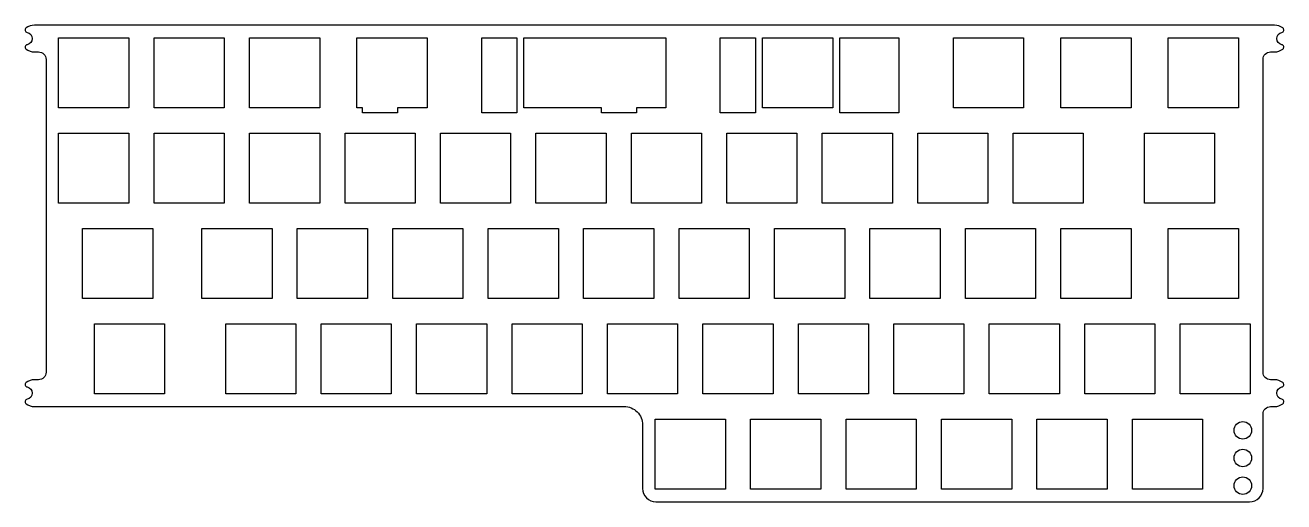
# Model space of a CAD drawing. Header units: millimetres. Extents: x -238 to 14, y -29 to 67.
import ezdxf

# ---------------------------------------------------------------- set-up
doc = ezdxf.new("R2010")
doc.units = ezdxf.units.MM
doc.layers.get('0').update_dxf_attribs({"linetype": 'CONTINUOUS'})

msp = doc.modelspace()

# ---------------------------------------------------------------- linework, layer by layer
msp.add_lwpolyline([(-237.33, -8.96, 0.166801), (-235.69, -9.53), (-117.97, -9.53, -0.414214), (-114.3, -13.2), (-114.3, -25.9, 0.414214), (-111.63, -28.58), (6.85, -28.58, 0.414214), (9.53, -25.9), (9.53, -11.03, -0.414214), (11.03, -9.53), (11.85, -9.53, 0.166801), (13.49, -8.96, 0.642807), (13.28, -8.08, -0.821584), (13.28, -5.62, 0.642807), (13.49, -4.74, 0.166801), (11.85, -4.18), (11.03, -4.18, -0.414214), (9.53, -2.68), (9.53, 59.83, -0.414214), (11.03, 61.33), (11.85, 61.33, 0.166801), (13.49, 61.89, 0.642807), (13.28, 62.77, -0.821584), (13.28, 65.23, 0.642807), (13.49, 66.11, 0.166801), (11.85, 66.67), (-235.69, 66.67, 0.166801), (-237.33, 66.11, 0.642807), (-237.12, 65.23, -0.821584), (-237.12, 62.77, 0.642807), (-237.33, 61.89, 0.166801), (-235.69, 61.33), (-234.86, 61.33, -0.414214), (-233.36, 59.83), (-233.36, -2.68, -0.414214), (-234.86, -4.18), (-235.69, -4.18, 0.166801), (-237.33, -4.74, 0.642807), (-237.12, -5.62, -0.821584), (-237.12, -8.08, 0.642807)], format="xyb", close=True)
for points in [[(-216.84, 64.15), (-216.84, 50.15), (-230.84, 50.15), (-230.84, 64.15)], [(-197.79, 50.15), (-211.79, 50.15), (-211.79, 64.15), (-197.79, 64.15)], [(-192.74, 64.15), (-178.74, 64.15), (-178.74, 50.15), (-192.74, 50.15)], [(-157.31, 50.15), (-163.18, 50.15), (-163.18, 49.15), (-170.18, 49.15), (-170.18, 50.15), (-171.31, 50.15), (-171.31, 64.15), (-157.31, 64.15)], [(-139.41, 49.15), (-146.41, 49.15), (-146.41, 64.15), (-139.41, 64.15)], [(-109.68, 64.15), (-109.68, 50.15), (-115.53, 50.15), (-115.53, 49.15), (-122.53, 49.15), (-122.53, 50.15), (-137.97, 50.15), (-137.97, 64.15)], [(-98.78, 64.15), (-91.78, 64.15), (-91.78, 49.15), (-98.78, 49.15)], [(-90.34, 64.15), (-76.34, 64.15), (-76.34, 50.15), (-90.34, 50.15)], [(-63.18, 64.15), (-63.18, 49.15), (-74.91, 49.15), (-74.91, 64.15)], [(-52.24, 50.15), (-52.24, 64.15), (-38.24, 64.15), (-38.24, 50.15)], [(-16.81, 64.15), (-16.81, 50.15), (-30.81, 50.15), (-30.81, 64.15)], [(4.62, 50.15), (-9.38, 50.15), (-9.38, 64.15), (4.62, 64.15)], [(-216.84, 31.1), (-230.84, 31.1), (-230.84, 45.1), (-216.84, 45.1)], [(-211.79, 45.1), (-197.79, 45.1), (-197.79, 31.1), (-211.79, 31.1)], [(-178.74, 31.1), (-192.74, 31.1), (-192.74, 45.1), (-178.74, 45.1)], [(-173.69, 31.1), (-173.69, 45.1), (-159.69, 45.1), (-159.69, 31.1)], [(-140.64, 45.1), (-140.64, 31.1), (-154.64, 31.1), (-154.64, 45.1)], [(-135.59, 31.1), (-135.59, 45.1), (-121.59, 45.1), (-121.59, 31.1)], [(-102.54, 31.1), (-116.54, 31.1), (-116.54, 45.1), (-102.54, 45.1)], [(-83.49, 45.1), (-83.49, 31.1), (-97.49, 31.1), (-97.49, 45.1)], [(-78.44, 45.1), (-64.44, 45.1), (-64.44, 31.1), (-78.44, 31.1)], [(-45.39, 31.1), (-59.39, 31.1), (-59.39, 45.1), (-45.39, 45.1)], [(-40.34, 31.1), (-40.34, 45.1), (-26.34, 45.1), (-26.34, 31.1)], [(-0.14, 45.1), (-0.14, 31.1), (-14.14, 31.1), (-14.14, 45.1)], [(-226.08, 26.05), (-212.07, 26.05), (-212.07, 12.05), (-226.08, 12.05)], [(-202.26, 12.05), (-202.26, 26.05), (-188.26, 26.05), (-188.26, 12.05)], [(-183.21, 26.05), (-169.21, 26.05), (-169.21, 12.05), (-183.21, 12.05)], [(-164.16, 26.05), (-150.16, 26.05), (-150.16, 12.05), (-164.16, 12.05)], [(-145.11, 26.05), (-131.11, 26.05), (-131.11, 12.05), (-145.11, 12.05)], [(-112.06, 26.05), (-112.06, 12.05), (-126.06, 12.05), (-126.06, 26.05)], [(-107.01, 26.05), (-93.01, 26.05), (-93.01, 12.05), (-107.01, 12.05)], [(-73.96, 26.05), (-73.96, 12.05), (-87.96, 12.05), (-87.96, 26.05)], [(-54.91, 12.05), (-68.91, 12.05), (-68.91, 26.05), (-54.91, 26.05)], [(-49.86, 26.05), (-35.86, 26.05), (-35.86, 12.05), (-49.86, 12.05)], [(-30.81, 12.05), (-30.81, 26.05), (-16.81, 26.05), (-16.81, 12.05)], [(4.62, 12.05), (-9.38, 12.05), (-9.38, 26.05), (4.62, 26.05)], [(-223.69, 7), (-209.69, 7), (-209.69, -7), (-223.69, -7)], [(-183.5, -7), (-197.5, -7), (-197.5, 7), (-183.5, 7)], [(-178.45, -7), (-178.45, 7), (-164.45, 7), (-164.45, -7)], [(-145.4, 7), (-145.4, -7), (-159.4, -7), (-159.4, 7)], [(-126.35, -7), (-140.35, -7), (-140.35, 7), (-126.35, 7)], [(-107.3, -7), (-121.3, -7), (-121.3, 7), (-107.3, 7)], [(-102.25, -7), (-102.25, 7), (-88.25, 7), (-88.25, -7)], [(-83.2, -7), (-83.2, 7), (-69.2, 7), (-69.2, -7)], [(-50.15, -7), (-64.15, -7), (-64.15, 7), (-50.15, 7)], [(-31.1, 7), (-31.1, -7), (-45.1, -7), (-45.1, 7)], [(-12.05, 7), (-12.05, -7), (-26.05, -7), (-26.05, 7)], [(-7, 7), (7, 7), (7, -7), (-7, -7)], [(-111.78, -26.05), (-111.78, -12.05), (-97.78, -12.05), (-97.78, -26.05)], [(-78.73, -26.05), (-92.73, -26.05), (-92.73, -12.05), (-78.73, -12.05)], [(-73.67, -26.05), (-73.67, -12.05), (-59.68, -12.05), (-59.68, -26.05)], [(-40.63, -26.05), (-54.63, -26.05), (-54.63, -12.05), (-40.63, -12.05)], [(-21.58, -12.05), (-21.58, -26.05), (-35.58, -26.05), (-35.58, -12.05)], [(-16.53, -12.05), (-2.52, -12.05), (-2.52, -26.05), (-16.53, -26.05)]]:
    msp.add_lwpolyline(points, close=True)
for centre in [(5.51, -14.28), (5.51, -19.8), (5.51, -25.33)]:
    msp.add_circle(centre, 1.75)

doc.saveas('drawing.dxf')
